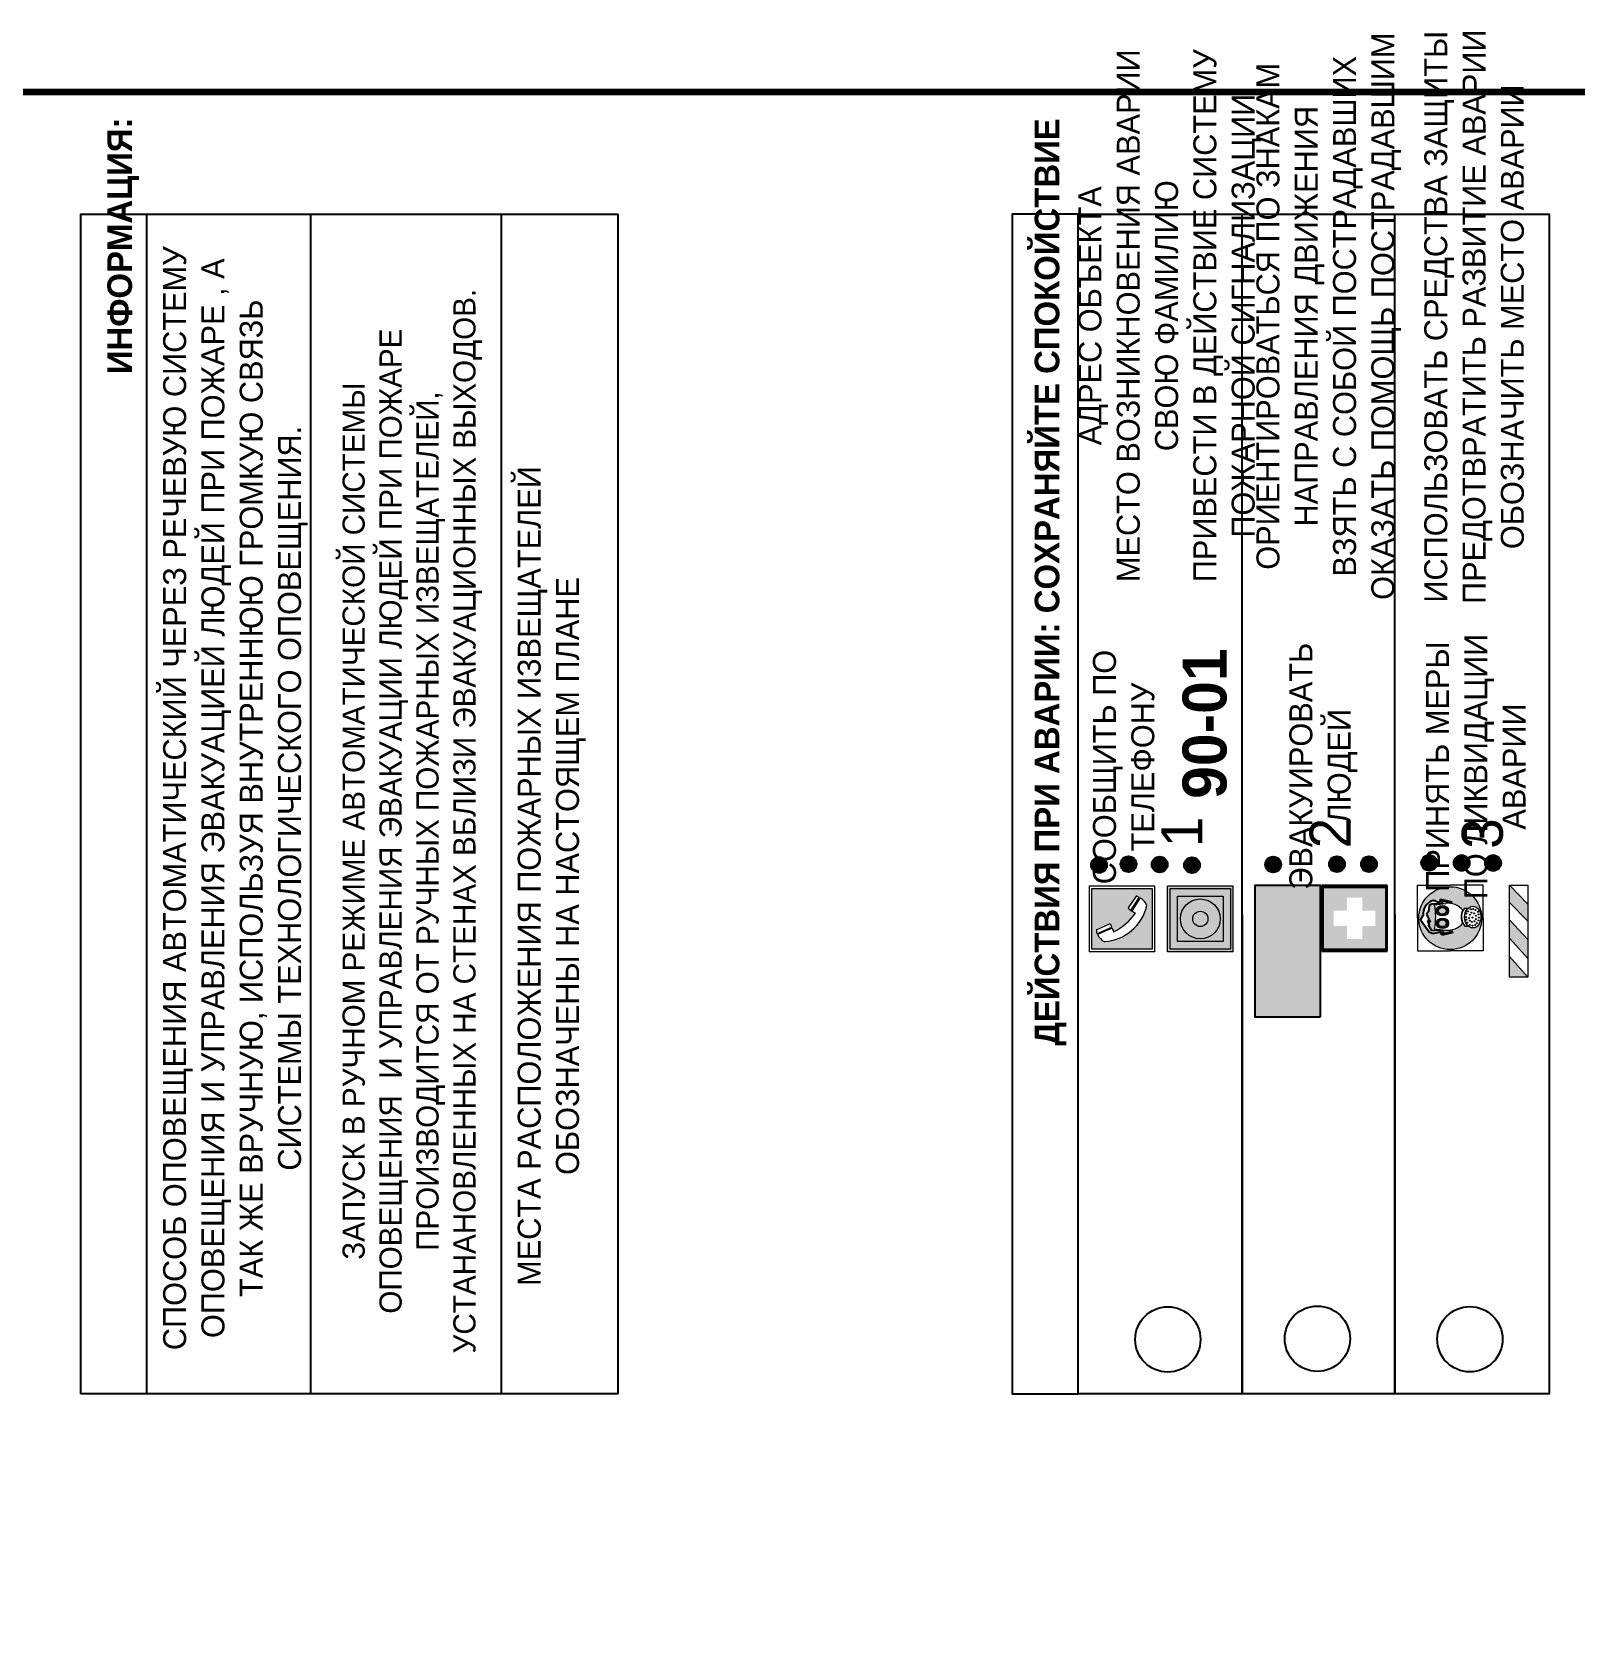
# Model space of a CAD drawing. Header units: millimetres. Extents: x 13810 to 67229, y 12374 to 21950.
# Drawn here: x 36933.1 to 37121.3, y 20479.8 to 20674.9 of the extents above; entities that cross this region are included whole.
import ezdxf

# ---------------------------------------------------------------- set-up
doc = ezdxf.new("R2010")
doc.units = ezdxf.units.MM
doc.styles.add('обычный', font='arial.ttf')

# ---------------------------------------------------------------- blocks, each defined once
blk = doc.blocks.new('A$C38D26F80')
h = blk.add_hatch(color=5)
h.dxf.hatch_style = 1
h.paths.add_polyline_path([(-8.77, -4.48, 1), (-0.19, -4.48, 1)])
h.paths.add_polyline_path([(-6.75, -3.58), (-6.75, -3.31), (-6.62, -3.22), (-6.5, -3.22), (-6.42, -3.3), (-6.39, -3.28), (-6.59, -2.23), (-6.59, -2.01), (-6.38, -1.58), (-4.76, -0.4), (-4.13, -0.79, -0.362848), (-2.1, -2.1, -0.201049), (-2.17, -2.48, 0.085434), (-2.26, -3.13), (-1.9, -3.16), (-2.25, -4.7), (-2.4, -4.59), (-2.43, -4.34), (-2.36, -4.34), (-2.14, -3.34), (-2.47, -3.42), (-2.58, -1.95), (-2.77, -1.58), (-3.58, -1.52), (-3.92, -1.26), (-5.05, -1.73), (-4.87, -1.39), (-5.41, -1.6), (-5.41, -1.46), (-6.13, -1.87), (-6.18, -3.5), (-6.56, -3.47), (-6.37, -4.59), (-6.16, -4.43), (-6.16, -4.66), (-6.36, -4.79), (-6.37, -4.8), (-6.51, -4.76)], flags=16)
h.paths.add_polyline_path([(-6.51, -4.76), (-6.36, -4.79), (-6.37, -4.8)], flags=0)
h.paths.add_polyline_path([(-5.92, -2.34, 0.089508), (-2.67, -2.35), (-2.48, -3.88, -0.268602), (-3.4, -6.18, 0.262449), (-5.2, -6.18, -0.268602), (-6.11, -3.88)], flags=16)
edge = h.paths.add_edge_path(flags=16)
edge.add_ellipse((-5.19, -3.41), major_axis=(0, 0.842), ratio=0.848992, start_angle=0, end_angle=360)
edge = h.paths.add_edge_path(flags=0)
edge.add_ellipse((-5.19, -3.39), major_axis=(0, 0.665), ratio=0.853798, start_angle=0, end_angle=360)
edge = h.paths.add_edge_path(flags=0)
edge.add_ellipse((-5.19, -3.4), major_axis=(0, 0.528), ratio=0.864094, start_angle=0, end_angle=360)
edge = h.paths.add_edge_path(flags=16)
edge.add_ellipse((-3.47, -3.4), major_axis=(0, 0.842), ratio=0.848992, start_angle=0, end_angle=360)
h.paths.add_polyline_path([(-3.13, -6.45), (-3.13, -6.84, 0.383174), (-5.57, -6.85), (-5.57, -6.49, -0.369952)], flags=16)
edge = h.paths.add_edge_path(flags=0)
edge.add_ellipse((-3.47, -3.39), major_axis=(0, 0.665), ratio=0.853798, start_angle=0, end_angle=360)
edge = h.paths.add_edge_path(flags=0)
edge.add_ellipse((-3.47, -3.4), major_axis=(0, 0.528), ratio=0.864094, start_angle=0, end_angle=360)
edge = h.paths.add_edge_path(flags=16)
edge.add_ellipse((-4.34, -7.57), major_axis=(-1.48, 0), ratio=0.744955, start_angle=0, end_angle=360)
h.paths.add_polyline_path([(-5.01, -6.85, -1), (-5.15, -6.85, -1)], flags=0)
h.paths.add_polyline_path([(-5.33, -7.14, -1), (-5.47, -7.14, -1)], flags=0)
h.paths.add_polyline_path([(-4.61, -6.71, -1), (-4.74, -6.71, -1)], flags=16)
h.paths.add_polyline_path([(-5.43, -7.51, -1), (-5.57, -7.51, -1)], flags=0)
h.paths.add_polyline_path([(-4.26, -6.67, -1), (-4.4, -6.67, -1)], flags=16)
h.paths.add_polyline_path([(-4.74, -7.14, -1), (-4.88, -7.14, -1)], flags=0)
h.paths.add_polyline_path([(-4.93, -7.43, -1), (-5.07, -7.43, -1)], flags=0)
h.paths.add_polyline_path([(-4.41, -7.07, -1), (-4.54, -7.07, -1)], flags=0)
h.paths.add_polyline_path([(-5.33, -7.87, -1), (-5.46, -7.87, -1)], flags=0)
h.paths.add_polyline_path([(-3.8, -6.71, -1), (-3.94, -6.71, -1)], flags=16)
h.paths.add_polyline_path([(-4.85, -7.78, -1), (-4.98, -7.78, -1)], flags=0)
h.paths.add_polyline_path([(-3.96, -7.14, -1), (-4.1, -7.14, -1)], flags=0)
h.paths.add_polyline_path([(-4.33, -7.53, -1), (-4.47, -7.53, -1)], flags=0)
h.paths.add_polyline_path([(-5.09, -8.12, -1), (-5.23, -8.12, -1)], flags=0)
h.paths.add_polyline_path([(-3.5, -6.94, -1), (-3.64, -6.94, -1)], flags=0)
h.paths.add_polyline_path([(-4.54, -7.97, -1), (-4.68, -7.97, -1)], flags=0)
h.paths.add_polyline_path([(-3.66, -7.39, -1), (-3.8, -7.39, -1)], flags=0)
h.paths.add_polyline_path([(-4.73, -8.35, -1), (-4.86, -8.35, -1)], flags=0)
h.paths.add_polyline_path([(-4.09, -7.96, -1), (-4.23, -7.96, -1)], flags=0)
h.paths.add_polyline_path([(-3.77, -7.74, -1), (-3.91, -7.74, -1)], flags=0)
h.paths.add_polyline_path([(-3.22, -7.27, -1), (-3.35, -7.27, -1)], flags=0)
h.paths.add_polyline_path([(-4.34, -8.4, -1), (-4.47, -8.4, -1)], flags=0)
h.paths.add_polyline_path([(-3.16, -7.61, -1), (-3.3, -7.61, -1)], flags=0)
h.paths.add_polyline_path([(-3.9, -8.35, -1), (-4.04, -8.35, -1)], flags=0)
h.paths.add_polyline_path([(-3.32, -7.91, -1), (-3.46, -7.91, -1)], flags=0)
h.paths.add_polyline_path([(-3.55, -8.23, -1), (-3.69, -8.23, -1)], flags=0)
at = {"color": 5, "lineweight": 5}
for p, q in [((-4.48, 0), (-8.96, 0)), ((-8.96, 0), (-8.96, -4.48)), ((-4.48, 0), (0, 0)), ((0, 0), (0, -4.48)), ((-6.59, -2.01), (-6.38, -1.58)), ((-6.59, -2.23), (-6.59, -2.01)), ((-6.38, -1.58), (-4.76, -0.4)), ((-6.13, -1.87), (-6.18, -3.5)), ((-5.41, -1.46), (-6.13, -1.87)), ((-4.87, -1.39), (-5.41, -1.6)), ((-5.41, -1.6), (-5.41, -1.46)), ((-3.92, -1.26), (-5.05, -1.73)), ((-5.05, -1.73), (-4.87, -1.39)), ((-4.76, -0.4), (-4.13, -0.79)), ((-3.58, -1.52), (-3.92, -1.26)), ((-2.77, -1.58), (-3.58, -1.52)), ((-2.58, -1.95), (-2.77, -1.58)), ((-2.47, -3.42), (-2.58, -1.95)), ((-6.75, -3.31), (-6.62, -3.22)), ((-6.75, -3.58), (-6.75, -3.31)), ((-6.51, -4.76), (-6.75, -3.58)), ((-6.62, -3.22), (-6.5, -3.22)), ((-6.39, -3.28), (-6.59, -2.23)), ((-6.18, -3.5), (-6.56, -3.47)), ((-6.56, -3.47), (-6.37, -4.59)), ((-6.5, -3.22), (-6.42, -3.3)), ((-6.42, -3.3), (-6.39, -3.28)), ((-5.92, -2.34), (-6.11, -3.88)), ((-2.67, -2.34), (-2.48, -3.88)), ((-2.14, -3.34), (-2.47, -3.42)), ((-2.43, -4.34), (-2.4, -4.59)), ((-2.43, -4.34), (-2.36, -4.34)), ((-2.36, -4.34), (-2.14, -3.34)), ((-1.9, -3.16), (-2.26, -3.13)), ((-2.25, -4.7), (-1.9, -3.16)), ((-8.96, -8.96), (-8.96, -4.48)), ((-6.37, -4.8), (-6.51, -4.76)), ((-6.37, -4.59), (-6.16, -4.43)), ((-6.16, -4.66), (-6.37, -4.8)), ((-6.16, -4.43), (-6.16, -4.66)), ((-5.57, -6.49), (-5.57, -6.85)), ((-3.13, -6.45), (-3.13, -6.84)), ((-2.4, -4.59), (-2.25, -4.7)), ((0, -8.96), (0, -4.48)), ((-4.48, -8.96), (-8.96, -8.96)), ((-4.48, -8.96), (0, -8.96))]:
    blk.add_line(p, q, dxfattribs=at)
at = {"color": 5}
for p, q in [((-6.59, -2.01), (-6.38, -1.58)), ((-6.59, -2.23), (-6.59, -2.01)), ((-6.38, -1.58), (-4.76, -0.4)), ((-6.13, -1.87), (-6.18, -3.5)), ((-5.41, -1.46), (-6.13, -1.87)), ((-4.87, -1.39), (-5.41, -1.6)), ((-5.41, -1.6), (-5.41, -1.46)), ((-3.92, -1.26), (-5.05, -1.73)), ((-5.05, -1.73), (-4.87, -1.39)), ((-4.76, -0.4), (-4.13, -0.79)), ((-3.58, -1.52), (-3.92, -1.26)), ((-2.77, -1.58), (-3.58, -1.52)), ((-2.58, -1.95), (-2.77, -1.58)), ((-2.47, -3.42), (-2.58, -1.95)), ((-6.75, -3.31), (-6.62, -3.22)), ((-6.75, -3.58), (-6.75, -3.31)), ((-6.51, -4.76), (-6.75, -3.58)), ((-6.62, -3.22), (-6.5, -3.22)), ((-6.39, -3.28), (-6.59, -2.23)), ((-6.18, -3.5), (-6.56, -3.47)), ((-6.56, -3.47), (-6.37, -4.59)), ((-6.5, -3.22), (-6.42, -3.3)), ((-6.42, -3.3), (-6.39, -3.28)), ((-2.14, -3.34), (-2.47, -3.42)), ((-2.4, -4.59), (-2.43, -4.34)), ((-2.43, -4.34), (-2.36, -4.34)), ((-2.36, -4.34), (-2.14, -3.34)), ((-2.26, -3.13), (-1.9, -3.16)), ((-1.9, -3.16), (-2.25, -4.7)), ((-6.37, -4.8), (-6.51, -4.76)), ((-6.36, -4.79), (-6.51, -4.76)), ((-6.37, -4.59), (-6.16, -4.43)), ((-6.16, -4.66), (-6.37, -4.8)), ((-6.16, -4.66), (-6.36, -4.79)), ((-6.16, -4.43), (-6.16, -4.66)), ((-2.25, -4.7), (-2.4, -4.59))]:
    blk.add_line(p, q, dxfattribs=at)
at = {"color": 5, "lineweight": 5}
for centre, radius in [((-4.48, -4.48), 4.29), ((-5.5, -7.51), 0.0678), ((-5.4, -7.14), 0.0678), ((-5.4, -7.87), 0.0678), ((-5.16, -8.12), 0.0678), ((-5.08, -6.85), 0.0678), ((-5, -7.43), 0.0678), ((-4.91, -7.78), 0.0678), ((-4.81, -7.14), 0.0678), ((-4.79, -8.35), 0.0678), ((-4.67, -6.71), 0.0678), ((-4.61, -7.97), 0.0678), ((-4.47, -7.07), 0.0678), ((-4.4, -7.53), 0.0678), ((-4.4, -8.4), 0.0678), ((-4.33, -6.67), 0.0678), ((-4.16, -7.96), 0.0678), ((-4.03, -7.14), 0.0678), ((-3.97, -8.35), 0.0678), ((-3.87, -6.71), 0.0678), ((-3.84, -7.74), 0.0678), ((-3.73, -7.39), 0.0678), ((-3.62, -8.23), 0.0678), ((-3.57, -6.94), 0.0678), ((-3.39, -7.91), 0.0678), ((-3.28, -7.27), 0.0678), ((-3.23, -7.61), 0.0678)]:
    blk.add_circle(centre, radius, dxfattribs=at)
at = {"color": 5}
for centre, radius, start, end in [((-3.89, -2.66), 1.88, 17.387, 97.1599), ((-2.6, -2.2), 0.511, 326.3906, 11.8614), ((-0.35, -3.07), 1.91, 162.2553, 181.7878)]:
    blk.add_arc(centre, radius, start, end, dxfattribs=at)
at = {"color": 5, "lineweight": 5}
for centre, radius, start, end in [((-2.6, -2.2), 0.513, 326.4781, 11.7739), ((-3.66, -4.24), 2.47, 171.573, 231.7124), ((-4.28, 6.66), 9.15, 259.6987, 280.1569), ((-4.93, -4.24), 2.47, 308.2876, 8.427), ((-0.47, -3.05), 1.79, 161.5846, 182.4584), ((-4.33, -7.88), 1.87, 50.358, 131.5662), ((-4.34, -8.2), 1.82, 48.4943, 132.3565), ((-4.3, -7.78), 1.83, 60.5889, 119.4111)]:
    blk.add_arc(centre, radius, start, end, dxfattribs=at)
for centre, major_axis, ratio in [((-5.19, -3.41), (0, 0.842), 0.848992), ((-5.19, -3.39), (0, 0.665), 0.853798), ((-5.19, -3.4), (0, 0.528), 0.864094), ((-3.47, -3.4), (0, 0.842), 0.848992), ((-3.47, -3.39), (0, 0.665), 0.853798), ((-3.47, -3.4), (0, 0.528), 0.864094), ((-4.34, -7.57), (-1.48, 0), 0.744955)]:
    blk.add_ellipse(centre, major_axis=major_axis, ratio=ratio, dxfattribs=at)
blk = doc.blocks.new('A$C47DD6509')
at = {"lineweight": 5}
for points in [[(-8.69, 0), (-11.19, 0), (-11.19, -2.22)], [(-4.22, 0), (-6.45, 0), (-8.91, -2.22), (-6.61, -2.22)], [(0, 0), (-2.09, 0), (-4.36, -2.22), (-2.29, -2.22)]]:
    blk.add_hatch(color=242, dxfattribs=at).paths.add_polyline_path(points)
at = {"color": 242, "lineweight": 5}
for p, q in [((-11.19, -2.22), (-8.69, 0)), ((-11.19, -2.22), (-11.19, 0)), ((-11.19, 0), (-8.69, 0)), ((-11.19, 0), (0, 0)), ((-8.91, -2.22), (-6.45, 0)), ((-6.61, -2.22), (-4.22, 0)), ((-4.36, -2.22), (-2.09, 0)), ((-2.29, -2.22), (0, 0)), ((0, 0), (0, -2.22)), ((0, -2.22), (-11.19, -2.22))]:
    blk.add_line(p, q, dxfattribs=at)
blk = doc.blocks.new('A$C32E8229D')
at = {"true_color": 0xffffff}
blk.add_hatch(color=7, dxfattribs=at).paths.add_polyline_path([(0, 0), (0, -8), (16, -8), (16, 0)])
h = blk.add_hatch(color=126)
h.paths.add_polyline_path([(0.2, -0.2), (15.8, -0.2), (15.8, -7.8), (0.2, -7.8)])
h.paths.add_polyline_path([(13.49, -2.05), (12.08, -2.05), (11.37, -2.63, 0.162397), (11.29, -2.84), (11.29, -3.63), (10.35, -3.63), (10.35, -4.05), (11.68, -4.05), (11.68, -3.48), (12.26, -4.28), (11.29, -5.1), (11.29, -6.78), (11.85, -6.78), (11.85, -5.44), (12.8, -4.64), (12.8, -5.94), (14.46, -5.94), (14.46, -5.39), (13.45, -5.39), (13.45, -3.97), (12.46, -2.59), (13.15, -2.59), (13.69, -3.34), (14.18, -3)], flags=16)
h.paths.add_polyline_path([(10.74, -1.82, 1), (11.8, -1.82, 1)], flags=16)
h.paths.add_polyline_path([(9.39, -3.59), (5.99, -3.59), (6.56, -3.03), (5.91, -3.03), (5.1, -3.83), (5.91, -4.64), (6.56, -4.64), (5.99, -4.09), (9.39, -4.09)], flags=16)
h.paths.add_polyline_path([(4.29, -1.08), (1.72, -1.08), (1.72, -6.6), (4.29, -6.6)], flags=16)
at = {"color": 126}
blk.add_lwpolyline([(16, -8), (0, -8), (0, 0), (16, 0)], close=True, dxfattribs=at)
blk = doc.blocks.new('A$C18900ED3')
h = blk.add_hatch(color=126)
h.paths.add_polyline_path([(-0.18, -0.18), (-7.02, -0.18), (-7.02, -7.02), (-0.18, -7.02)])
h.paths.add_polyline_path([(-5.89, -4.46), (-5.89, -2.77), (-4.46, -2.77), (-4.46, -1.31), (-2.77, -1.31), (-2.77, -2.77), (-1.33, -2.77), (-1.33, -4.46), (-2.77, -4.46), (-2.77, -5.89), (-4.46, -5.89), (-4.46, -4.46)], flags=16)
at = {"color": 126}
for p, q in [((-7.2, 0), (-7.2, -7.2)), ((0, 0), (-7.2, 0)), ((0, -7.2), (0, 0)), ((-7.02, -7.02), (-7.02, -0.18)), ((-7.02, -0.18), (-0.18, -0.18)), ((-0.18, -0.18), (-0.18, -7.02)), ((-0.18, -7.02), (-7.02, -7.02)), ((-7.2, -7.2), (0, -7.2))]:
    blk.add_line(p, q, dxfattribs=at)
blk = doc.blocks.new('A$C456E1F9C')
at = {"lineweight": 5}
h = blk.add_hatch(color=242, dxfattribs=at)
h.paths.add_polyline_path([(0.51, -1.47), (0.51, -13.26), (12.29, -13.26), (12.29, -1.47)])
h.paths.add_polyline_path([(5.42, -4.95, -0.254479), (4.78, -5.4), (3.52, -2.53, -0.209735), (4.23, -2.4)], flags=16)
h.paths.add_polyline_path([(8.53, -8.6), (10.87, -10.17), (10.54, -10.76), (8.03, -9.13, -0.192251)], flags=16)
h.paths.add_polyline_path([(4.61, -5.49, 0.005518), (3.87, -5.72, 0.128647), (7.49, -10.01, 0.00809), (7.83, -9.33), (10.47, -10.97, -0.16736), (8.99, -12.25, -0.327862), (1.95, -3.95, -0.166952), (3.36, -2.62)], flags=16)
at = {"color": 242, "lineweight": 5}
for p, q in [((0, -13.77), (0, -0.97)), ((12.8, -0.97), (0, -0.97)), ((4.61, -5.49), (3.36, -2.62)), ((3.52, -2.53), (4.78, -5.4)), ((4.23, -2.4), (5.42, -4.95)), ((12.8, -13.77), (12.8, -0.97)), ((7.83, -9.33), (10.47, -10.97)), ((8.03, -9.13), (10.54, -10.76)), ((10.81, -10.12), (8.53, -8.6)), ((10.54, -10.76), (10.8, -10.3)), ((10.8, -10.3), (10.81, -10.12)), ((0, -13.77), (12.8, -13.77))]:
    blk.add_line(p, q, dxfattribs=at)
blk.add_lwpolyline([(0.51, -1.47), (12.29, -1.47), (12.29, -13.26), (0.51, -13.26)], close=True, dxfattribs=at)
for centre, radius, start, end in [((4.59, -5.34), 2.99, 114.2845, 152.1974), ((4.02, -3.27), 0.891, 76.3284, 123.7092), ((11.12, -3.31), 9.19, 183.9915, 256.6009), ((14.98, -39.1), 35.17, 107.1487, 108.4135), ((13.86, -0.94), 11.08, 205.5536, 234.8762), ((4.68, -4.59), 0.824, 276.9621, 334.0723), ((-13.31, 0.8), 23.44, 332.5487, 334.4027), ((8.94, -9.5), 0.989, 114.4092, 157.9388), ((7.87, -9.46), 3, 291.9291, 329.9329)]:
    blk.add_arc(centre, radius, start, end, dxfattribs=at)
blk = doc.blocks.new('A$C54414219')
at = {"true_color": 0xffffff}
h = blk.add_hatch(color=7, dxfattribs=at)
h.paths.add_polyline_path([(2.39, -9.45), (2.39, -18.3), (11.23, -18.3), (11.23, -9.45)], flags=0)
h.paths.add_polyline_path([(10.71, -13.87, -1), (2.92, -13.87, -1)], flags=0)
h.paths.add_polyline_path([(8.3, -13.87, -1), (5.33, -13.87, -1)], flags=0)
h.paths.add_polyline_path([(0.41, -7.47), (0.41, -20.27), (13.21, -20.27), (13.21, -7.47)])
h.paths.add_polyline_path([(0.92, -19.77), (12.71, -19.77), (12.71, -7.98), (0.92, -7.98)], flags=16)
h.paths.add_polyline_path([(11.23, -9.45), (11.23, -18.3), (2.39, -18.3), (2.39, -9.45)], flags=0)
at = {"lineweight": 5}
h = blk.add_hatch(color=242, dxfattribs=at)
h.paths.add_polyline_path([(12.71, -7.98), (0.92, -7.98), (0.92, -19.77), (12.71, -19.77)])
h.paths.add_polyline_path([(11.23, -18.3), (2.39, -18.3), (2.39, -9.45), (11.23, -9.45)], flags=16)
h.paths.add_polyline_path([(10.71, -13.87, -1), (2.92, -13.87, -1)], flags=0)
h.paths.add_polyline_path([(8.3, -13.87, -1), (5.33, -13.87, -1)], flags=0)
at = {"true_color": 0xffffff}
h = blk.add_hatch(color=7, dxfattribs=at)
h.paths.add_polyline_path([(2.39, -9.45), (2.39, -18.3), (11.23, -18.3), (11.23, -9.45)])
h.paths.add_polyline_path([(10.71, -13.87, -1), (2.92, -13.87, -1)], flags=16)
h.paths.add_polyline_path([(8.3, -13.87, -1), (5.33, -13.87, -1)], flags=0)
at = {"lineweight": 5}
h = blk.add_hatch(color=242, dxfattribs=at)
h.paths.add_polyline_path([(2.92, -13.87, 1), (10.71, -13.87, 1)])
h.paths.add_polyline_path([(8.3, -13.87, -1), (5.33, -13.87, -1)], flags=16)
at = {"color": 242, "lineweight": 5}
for p, q in [((0.41, -20.27), (0.41, -7.47)), ((0.41, -7.47), (13.21, -7.47)), ((0.41, -7.47), (13.21, -7.47)), ((13.21, -20.27), (13.21, -7.47)), ((0.41, -20.27), (13.21, -20.27))]:
    blk.add_line(p, q, dxfattribs=at)
for points in [[(0.92, -7.98), (12.71, -7.98), (12.71, -19.77), (0.92, -19.77)], [(2.39, -9.45), (11.23, -9.45), (11.23, -18.3), (2.39, -18.3)]]:
    blk.add_lwpolyline(points, close=True, dxfattribs=at)
for radius in [3.89, 1.49]:
    blk.add_circle((6.81, -13.87), radius, dxfattribs=at)

msp = doc.modelspace()

# ---------------------------------------------------------------- hatches: boundary and pattern name
at = {"lineweight": 0}
h = msp.add_hatch(color=256, dxfattribs=at)
h.dxf.hatch_style = 1
h.paths.add_polyline_path([(37064.14, 20573.34, 1), (37062.21, 20573.34, 1)])
h = msp.add_hatch(color=256, dxfattribs=at)
h.dxf.hatch_style = 1
h.paths.add_polyline_path([(37067.73, 20573.44, 1), (37065.8, 20573.44, 1)])
h = msp.add_hatch(color=256, dxfattribs=at)
h.dxf.hatch_style = 1
h.paths.add_polyline_path([(37071.54, 20573.4, 1), (37069.61, 20573.4, 1)])
h = msp.add_hatch(color=256, dxfattribs=at)
h.dxf.hatch_style = 1
h.paths.add_polyline_path([(37075.47, 20573.32, 1), (37073.54, 20573.32, 1)])
h = msp.add_hatch(color=256, dxfattribs=at)
h.dxf.hatch_style = 1
h.paths.add_polyline_path([(37085.35, 20573.4, 1), (37083.42, 20573.4, 1)])
h = msp.add_hatch(color=256, dxfattribs=at)
h.dxf.hatch_style = 1
h.paths.add_polyline_path([(37093.13, 20573.45, 1), (37091.2, 20573.45, 1)])
h = msp.add_hatch(color=256, dxfattribs=at)
h.dxf.hatch_style = 1
h.paths.add_polyline_path([(37097.04, 20573.44, 1), (37095.1, 20573.44, 1)])
h = msp.add_hatch(color=256, dxfattribs=at)
h.dxf.hatch_style = 1
h.paths.add_polyline_path([(37104.39, 20573.6, 1), (37102.46, 20573.6, 1)])
h = msp.add_hatch(color=256, dxfattribs=at)
h.dxf.hatch_style = 1
h.paths.add_polyline_path([(37108.33, 20573.59, 1), (37106.4, 20573.59, 1)])
h = msp.add_hatch(color=256, dxfattribs=at)
h.dxf.hatch_style = 1
h.paths.add_polyline_path([(37112.17, 20573.59, 1), (37110.24, 20573.59, 1)])

# ---------------------------------------------------------------- linework, layer by layer
at = {"color": 2, "lineweight": 100}
msp.add_lwpolyline([(36659.41, 20667.58), (37259.41, 20667.58), (37259.41, 20272.58), (36659.41, 20272.58)], close=True, dxfattribs=at)
at = {"color": 0}
msp.add_lwpolyline([(36939.06, 20508.89), (36939.06, 20652.66), (37004.51, 20652.66), (37004.51, 20508.89)], close=True, dxfattribs=at)
for points in [[(36947.11, 20508.89), (36947.11, 20652.66)], [(36967.1, 20508.89), (36967.1, 20652.66)], [(36990.35, 20508.89), (36990.35, 20652.66)]]:
    msp.add_lwpolyline(points, dxfattribs=at)
for points in [[(37060.64, 20508.89), (37060.64, 20652.66), (37052.59, 20652.66), (37052.59, 20508.89)], [(37060.64, 20508.89), (37060.64, 20652.66), (37118.04, 20652.66), (37118.04, 20508.89)]]:
    msp.add_lwpolyline(points, close=True)
for points in [[(37080.64, 20567.31), (37080.64, 20508.89), (37080.64, 20652.66)], [(37099.21, 20567.31), (37099.21, 20508.89), (37099.21, 20652.66)]]:
    msp.add_lwpolyline(points)
for centre, radius in [((37063.18, 20573.34), 0.966), ((37066.76, 20573.44), 0.966), ((37070.57, 20573.4), 0.966), ((37074.5, 20573.32), 0.966), ((37084.39, 20573.4), 0.966), ((37092.17, 20573.45), 0.966), ((37096.07, 20573.44), 0.966), ((37103.42, 20573.6), 0.966), ((37107.37, 20573.59), 0.966), ((37111.2, 20573.59), 0.966), ((37071.56, 20515.52), 3.98), ((37089.79, 20515.61), 3.98), ((37108.37, 20515.55), 3.98)]:
    msp.add_circle(centre, radius)

# ---------------------------------------------------------------- block references
at = {"rotation": 90}
for name, p, xscale, yscale, zscale in [('A$C456E1F9C', (37061.36, 20562.78), 0.625, 0.625, 0.625), ('A$C54414219', (37066.85, 20562.52), 0.625, 0.625, 0.625), ('A$C18900ED3', (37090.31, 20570.85), 1.111111111007631, 1.111111111007631, 1.111111111007631), ('A$C38D26F80', (37101.98, 20570.87), 0.8928571427240968, 0.8928571427240968, 0.8928571427240968)]:
    msp.add_blockref(name, p, dxfattribs=dict(at, xscale=xscale, yscale=yscale, zscale=zscale))
at = {"xscale": -1, "rotation": 90}
msp.add_blockref('A$C32E8229D', (37082.17, 20570.85), dxfattribs=at)
at = {"color": 242, "true_color": 0xc1121c, "rotation": 90}
msp.add_blockref('A$C47DD6509', (37113.2, 20570.87), dxfattribs=at)

# ---------------------------------------------------------------- texts
at = {"lineweight": 0, "attachment_point": 5, "rotation": 90, "style": 'обычный'}
for s, insert, char_height, width in [('\\pi-8.4,l8.4,t8.4;{\\fProxima Nova Rg|b0|i0|c204|p2;ОРИЕНТИРОВАТЬСЯ ПО ЗНАКАМ \\PНАПРАВЛЕНИЯ ДВИЖЕНИЯ\\PВЗЯТЬ С СОБОЙ ПОСТРАДАВШИХ\\PОКАЗАТЬ ПОМОЩЬ ПОСТРАДАВШИМ}', (37091.17, 20640.22), 2.8, 126.6484), ('\\pi-8.4,l8.4,t8.4;{\\fProxima Nova Rg|b0|i0|c204|p2;ИСПОЛЬЗОВАТЬ СРЕДСТВА ЗАЩИТЫ \\PПРЕДОТВРАТИТЬ РАЗВИТИЕ АВАРИИ\\PОБОЗНАЧИТЬ МЕСТО АВАРИИ}', (37108.9, 20640.16), 2.8, 126.6484), ('\\pi-8.4,l8.4,t8.4;{\\fProxima Nova Rg|b0|i0|c204|p2;АДРЕС ОБЪЕКТА\\PМЕСТО ВОЗНИКНОВЕНИЯ АВАРИИ\\PСВОЮ ФАМИЛИЮ\\PПРИВЕСТИ В ДЕЙСТВИЕ СИСТЕМУ \\PПОЖАРНОЙ СИГНАЛИЗАЦИИ}', (37071.81, 20640.28), 2.8, 126.6484), ('{\\fProxima Nova Rg|b1|i0|c204|p2;ИНФОРМАЦИЯ:\\H1.1997x; }', (36944.25, 20648.8), 3, 175.1736), ('{\\fProxima Nova Rg|b1|i0|c204|p2;ДЕЙСТВИЯ ПРИ АВАРИИ: СОХРАНЯЙТЕ СПОКОЙСТВИЕ\\H1.6644x; }', (37057.27, 20607.84), 3, 175.1736), ('{\\fProxima Nova Rg|b0|i0|c204|p2;СПОСОБ ОПОВЕЩЕНИЯ АВТОМАТИЧЕСКИЙ ЧЕРЕЗ РЕЧЕВУЮ СИСТЕМУ ОПОВЕЩЕНИЯ И УПРАВЛЕНИЯ ЭВАКУАЦИЕЙ ЛЮДЕЙ ПРИ ПОЖАРЕ , А ТАК ЖЕ ВРУЧНУЮ, ИСПОЛЬЗУЯ ВНУТРЕННЮЮ ГРОМКУЮ СВЯЗЬ СИСТЕМЫ ТЕХНОЛОГИЧЕСКОГО ОПОВЕЩЕНИЯ.}', (36957.92, 20581.48), 2.8, 137.0334), ('{\\fProxima Nova Rg|b0|i0|c204|p2;\\P\\pt8.1;ЗАПУСК В РУЧНОМ РЕЖИМЕ АВТОМАТИЧЕСКОЙ СИСТЕМЫ ОПОВЕЩЕНИЯ  И УПРАВЛЕНИЯ ЭВАКУАЦИИ ЛЮДЕЙ ПРИ ПОЖАРЕ ПРОИЗВОДИТСЯ ОТ РУЧНЫХ ПОЖАРНЫХ ИЗВЕЩАТЕЛЕЙ, УСТАНАНОВЛЕННЫХ НА СТЕНАХ ВБЛИЗИ ЭВАКУАЦИОННЫХ ВЫХОДОВ. }', (36977.22, 20578.69), 2.7, 131.4512), ('\\pt8.4;{\\fProxima Nova Rg|b0|i0|c204|p2;\\PМЕСТА РАСПОЛОЖЕНИЯ ПОЖАРНЫХ ИЗВЕЩАТЕЛЕЙ ОБОЗНАЧЕНЫ НА НАСТОЯЩЕМ ПЛАНЕ}', (36994.13, 20572), 2.8, 118.5618), ('{\\fProxima Nova Rg|b1|i0|c204|p2;\\H1.0714x;90-01\\fProxima Nova Rg|b0|i0|c204|p2;\\H0.93331x; \\H1.3449x; }', (37076.07, 20590.57), 5, 126.6484), ('{\\fProxima Nova Rg|b0|i0|c204|p2;ЭВАКУИРОВАТЬ \\PЛЮДЕЙ}', (37090.51, 20585.38), 2.8, 126.6484), ('{\\fProxima Nova Rg|b0|i0|c204|p2;ПРИНЯТЬ МЕРЫ \\PПО ЛИКВИДАЦИИ \\PАВАРИИ}', (37109.09, 20585.34), 2.8, 126.6484), ('{\\fProxima Nova Rg|b0|i0|c204|p2;СООБЩИТЬ ПО \\PТЕЛЕФОНУ}', (37066.19, 20585.28), 2.8, 126.6484), ('{\\fProxima Nova Rg|b0|i0|c204|p2;1\\H1.1667x; }', (37073.26, 20577.38), 5, 126.6484), ('{\\fProxima Nova Rg|b0|i0|c204|p2;2\\H1.1967x; }', (37091.34, 20577.23), 5, 126.6484), ('{\\fProxima Nova Rg|b0|i0|c204|p2;3\\H1.1967x; }', (37109.92, 20577.17), 5, 126.6484)]:
    msp.add_mtext(s, dxfattribs=dict(at, insert=insert, char_height=char_height, width=width))

doc.saveas('drawing.dxf')
